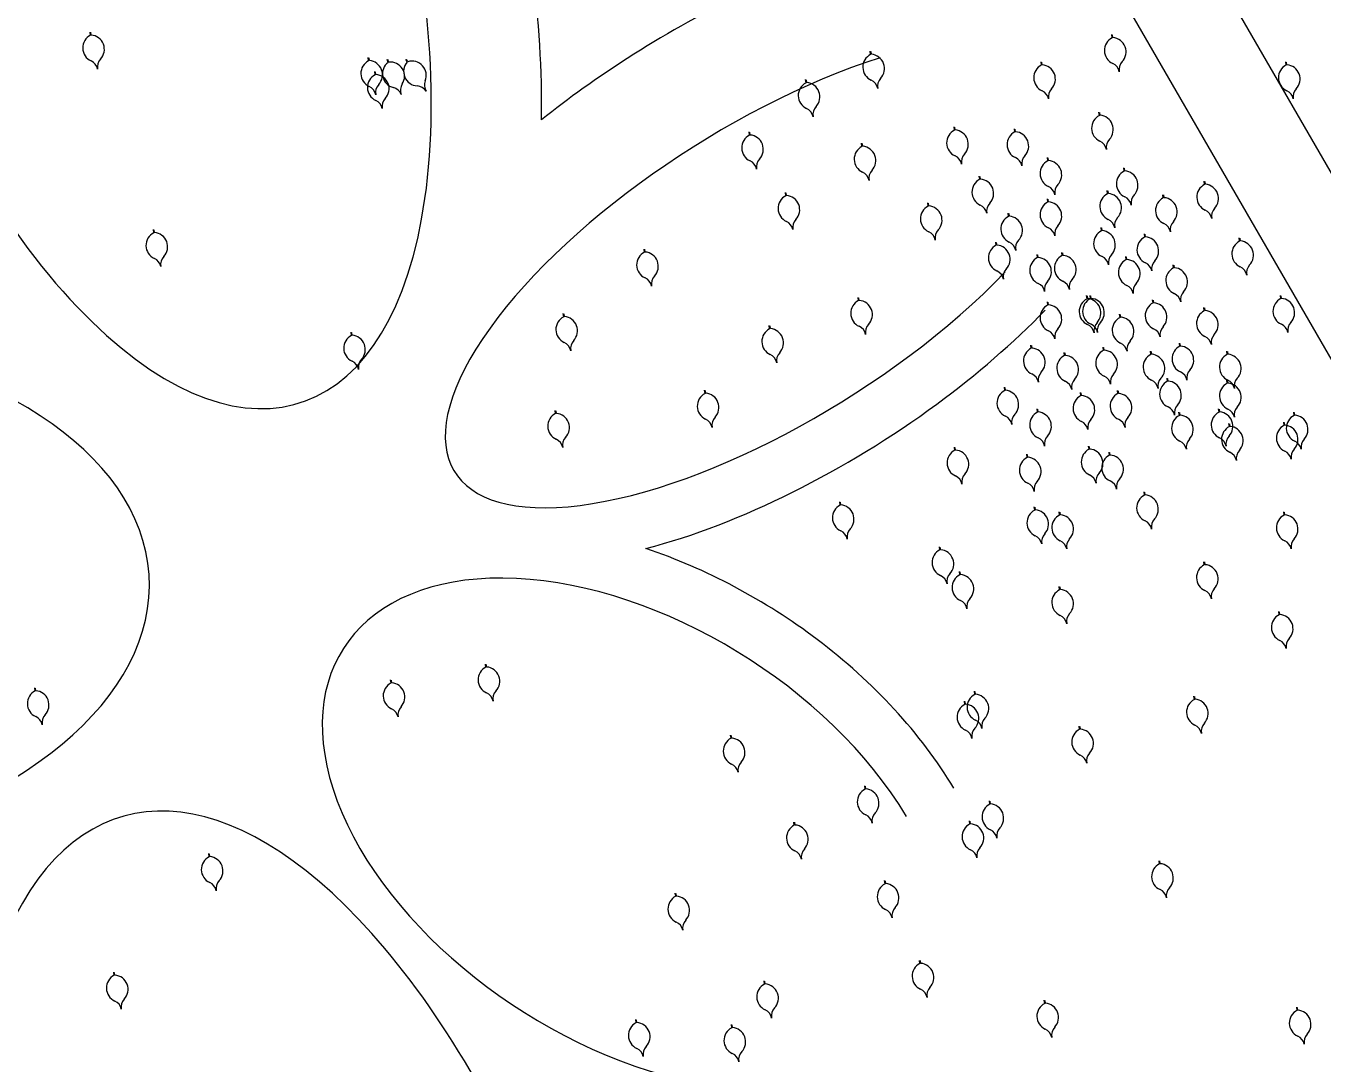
# Model space of a CAD drawing. Extents: x 3907.4 to 3911.57, y -3054.42 to -3053.7.
# Drawn here: x 3907.636 to 3907.64998, y -3053.80023 to -3053.78904 of the extents above; entities that cross this region are included whole.
import ezdxf

# ---------------------------------------------------------------- set-up
doc = ezdxf.new("R2010")
doc.units = 0
doc.header["$LTSCALE"] = 2
doc.header["$MEASUREMENT"] = 0
doc.layers.add('ARAZİ', color=7, linetype='CONTINUOUS')
doc.layers.add('AĞAÇ', color=9, linetype='CONTINUOUS')

msp = doc.modelspace()

# ---------------------------------------------------------------- linework, layer by layer
at = {"layer": 'ARAZİ', "color": 7}
msp.add_line((3907.636572074852, -3053.767261076288), (3907.654234502852, -3053.797852681288), dxfattribs=at)
at = {"layer": 'ARAZİ'}
msp.add_line((3907.653514297642, -3053.798605244172), (3907.63617845828, -3053.768579295865), dxfattribs=at)
at = {"layer": 'AĞAÇ'}
for p, q in [((3907.636696159237, -3053.789139770317), (3907.636691838843, -3053.78910572847)), ((3907.636704422158, -3053.789138138523), (3907.636700711907, -3053.7891089042)), ((3907.647704658476, -3053.789167802072), (3907.647700338081, -3053.789133760225)), ((3907.647712921397, -3053.789166170277), (3907.647709211146, -3053.789136935955)), ((3907.639693441144, -3053.789415079399), (3907.63968912075, -3053.789381037552)), ((3907.639701704065, -3053.789413447605), (3907.639697993814, -3053.789384213282)), ((3907.639902017635, -3053.789432749119), (3907.639891443786, -3053.789400103952)), ((3907.639909833135, -3053.789429609599), (3907.639900752567, -3053.789401574712)), ((3907.640108670907, -3053.789430505708), (3907.640092212283, -3053.789400395463)), ((3907.640115766483, -3053.789425967928), (3907.64010163221, -3053.789400109972)), ((3907.645102077229, -3053.789347564392), (3907.645097756835, -3053.789313522545)), ((3907.64511034015, -3053.789345932597), (3907.6451066299, -3053.789316698275)), ((3907.646942830395, -3053.789460599783), (3907.646938510002, -3053.789426557936)), ((3907.646951093317, -3053.789458967988), (3907.646947383066, -3053.789429733666)), ((3907.64957992796, -3053.789460599783), (3907.649575607566, -3053.789426557936)), ((3907.649588190881, -3053.789458967988), (3907.649584480631, -3053.789429733666)), ((3907.639763758879, -3053.789565515867), (3907.639759438485, -3053.789531474019)), ((3907.639772021801, -3053.789563884072), (3907.63976831155, -3053.789534649749)), ((3907.64440576743, -3053.789651978352), (3907.644401447037, -3053.789617936504)), ((3907.644414030352, -3053.789650346557), (3907.644410320101, -3053.789621112234)), ((3907.647566724968, -3053.7900045644), (3907.647562404574, -3053.789970522553)), ((3907.64757498789, -3053.790002932606), (3907.647571277639, -3053.789973698283)), ((3907.646005195495, -3053.790163314252), (3907.646000875101, -3053.790129272405)), ((3907.646013458416, -3053.790161682457), (3907.646009748166, -3053.790132448135)), ((3907.646655442985, -3053.790182246039), (3907.646651122591, -3053.790148204193)), ((3907.643796496199, -3053.790217318562), (3907.643792175805, -3053.790183276715)), ((3907.64380475912, -3053.790215686767), (3907.64380104887, -3053.790186452444)), ((3907.646663705907, -3053.790180614245), (3907.646659995656, -3053.790151379922)), ((3907.645008958532, -3053.790338992916), (3907.645004638138, -3053.790304951069)), ((3907.645017221453, -3053.790337361122), (3907.645013511203, -3053.790308126799)), ((3907.647011065176, -3053.790493189329), (3907.647006744782, -3053.790459147482)), ((3907.647019328097, -3053.790491557534), (3907.647015617847, -3053.790462323212)), ((3907.646277594289, -3053.790693081336), (3907.646273273895, -3053.790659039489)), ((3907.64628585721, -3053.790691449542), (3907.646282146959, -3053.790662215219)), ((3907.647833441769, -3053.790604240423), (3907.647829121376, -3053.790570198576)), ((3907.647841704691, -3053.790602608629), (3907.64783799444, -3053.790573374306)), ((3907.644188170697, -3053.790869634189), (3907.644183850303, -3053.790835592342)), ((3907.644196433619, -3053.790868002395), (3907.644192723368, -3053.790838768072)), ((3907.647655630674, -3053.790848552794), (3907.64765131028, -3053.790814510947)), ((3907.647663893595, -3053.790846921), (3907.647660183345, -3053.790817686677)), ((3907.648700895438, -3053.790748909674), (3907.648696575045, -3053.790714867827)), ((3907.64870915836, -3053.79074727788), (3907.648705448109, -3053.790718043557)), ((3907.645721934181, -3053.790981814258), (3907.645717613787, -3053.79094777241)), ((3907.645730197102, -3053.790980182463), (3907.645726486851, -3053.79095094814)), ((3907.647011065176, -3053.790937393707), (3907.647006744782, -3053.79090335186)), ((3907.647019328097, -3053.790935761913), (3907.647015617847, -3053.79090652759)), ((3907.648255743161, -3053.790892973344), (3907.648251422767, -3053.790858931497)), ((3907.648264006082, -3053.790891341549), (3907.648260295832, -3053.790862107227)), ((3907.646588763785, -3053.791092865352), (3907.646584443391, -3053.791058823504)), ((3907.646597026706, -3053.791091233557), (3907.646593316455, -3053.791061999234)), ((3907.637377847906, -3053.791268498065), (3907.637373527512, -3053.791234456218)), ((3907.637386110827, -3053.791266866271), (3907.637382400576, -3053.791237631948)), ((3907.647588951474, -3053.79124833681), (3907.64758463108, -3053.791214294963)), ((3907.647597214395, -3053.791246705015), (3907.647593504144, -3053.791217470693)), ((3907.646455405384, -3053.791403808455), (3907.646451084991, -3053.791369766607)), ((3907.646463668305, -3053.79140217666), (3907.646459958055, -3053.791372942337)), ((3907.64805570556, -3053.791314967541), (3907.648051385166, -3053.791280925694)), ((3907.648063968481, -3053.791313335747), (3907.648060258231, -3053.791284101424)), ((3907.649078119754, -3053.791359387904), (3907.64907379936, -3053.791325346057)), ((3907.649086382675, -3053.79135775611), (3907.649082672425, -3053.791328521787)), ((3907.642664992618, -3053.791478462108), (3907.642660672224, -3053.791444420261)), ((3907.64267325554, -3053.791476830314), (3907.642669545289, -3053.791447595991)), ((3907.646899933281, -3053.791537069731), (3907.646895612887, -3053.791503027883)), ((3907.646908196202, -3053.791535437936), (3907.646904485952, -3053.791506203613)), ((3907.647166649766, -3053.791514859549), (3907.647162329372, -3053.791480817702)), ((3907.647174912688, -3053.791513227754), (3907.647171202437, -3053.791483993431)), ((3907.647855667959, -3053.791559279912), (3907.647851347565, -3053.791525238065)), ((3907.64786393088, -3053.791557648118), (3907.64786022063, -3053.791528413795)), ((3907.648366875056, -3053.791648120825), (3907.648362554662, -3053.791614078978)), ((3907.648375137977, -3053.791646489031), (3907.648371427727, -3053.791617254708)), ((3907.644971519378, -3053.79200031461), (3907.644967198984, -3053.791966272763)), ((3907.647433366567, -3053.791981274296), (3907.647429046174, -3053.791947232449)), ((3907.647441629489, -3053.791979642501), (3907.647437919238, -3053.791950408179)), ((3907.647470249908, -3053.791978659949), (3907.647465929515, -3053.791944618102)), ((3907.64747851283, -3053.791977028155), (3907.647474802579, -3053.791947793832)), ((3907.649521325897, -3053.791978659949), (3907.649517005504, -3053.791944618102)), ((3907.649529588818, -3053.791977028155), (3907.649525878568, -3053.791947793832)), ((3907.6449797823, -3053.791998682815), (3907.644976072049, -3053.791969448493)), ((3907.647011065176, -3053.792047904841), (3907.647006744782, -3053.792013862993)), ((3907.647019328097, -3053.792046273046), (3907.647015617847, -3053.792017038723)), ((3907.648144611266, -3053.792025694659), (3907.648140290872, -3053.791991652812)), ((3907.648152874187, -3053.792024062865), (3907.648149163937, -3053.791994828542)), ((3907.648697356121, -3053.792109303329), (3907.648693035728, -3053.792075261482)), ((3907.648705619043, -3053.792107671535), (3907.648701908792, -3053.792078437212)), ((3907.64179460537, -3053.792174265444), (3907.641790284977, -3053.792140223597)), ((3907.641802868292, -3053.792172633649), (3907.641799158041, -3053.792143399327)), ((3907.647788989074, -3053.792181166304), (3907.647784668681, -3053.792147124456)), ((3907.647797251996, -3053.792179534509), (3907.647793541745, -3053.792150300186)), ((3907.63950812547, -3053.792375436419), (3907.639503805076, -3053.792341394572)), ((3907.639516388392, -3053.792373804625), (3907.639512678141, -3053.792344570302)), ((3907.644014093248, -3053.792304728569), (3907.644009772854, -3053.792270686722)), ((3907.644022356169, -3053.792303096775), (3907.644018645919, -3053.792273862452)), ((3907.646833254081, -3053.792514319588), (3907.646828933687, -3053.792480277741)), ((3907.646841517002, -3053.792512687793), (3907.646837806752, -3053.79248345347)), ((3907.647611177663, -3053.792536529769), (3907.647606857269, -3053.792502487922)), ((3907.647619440585, -3053.792534897975), (3907.647615730334, -3053.792505663652)), ((3907.648433554256, -3053.792492109406), (3907.648429233862, -3053.792458067559)), ((3907.648441817178, -3053.792490477611), (3907.648438106927, -3053.792461243289)), ((3907.647192298043, -3053.792592720111), (3907.64718797765, -3053.792558678264)), ((3907.647200560964, -3053.792591088316), (3907.647196850714, -3053.792561853993)), ((3907.64812238476, -3053.792580950319), (3907.648118064366, -3053.792546908472)), ((3907.648130647682, -3053.792579318525), (3907.648126937431, -3053.792550084202)), ((3907.648944761354, -3053.792580950319), (3907.648940440959, -3053.792546908472)), ((3907.648953024275, -3053.792579318525), (3907.648949314024, -3053.792550084202)), ((3907.646547273107, -3053.792968710879), (3907.646542952713, -3053.792934669032)), ((3907.646555536029, -3053.792967079084), (3907.646551825778, -3053.792937844762)), ((3907.648300195855, -3053.79286968324), (3907.648295875462, -3053.792835641393)), ((3907.648308458777, -3053.792868051446), (3907.648304748526, -3053.792838817123)), ((3907.648944761354, -3053.792891893422), (3907.648940440959, -3053.792857851574)), ((3907.648953024275, -3053.792890261627), (3907.648949314024, -3053.792861027304)), ((3907.643317783133, -3053.793000531905), (3907.64331346274, -3053.792966490058)), ((3907.643326046055, -3053.79299890011), (3907.643322335804, -3053.792969665787)), ((3907.647366687367, -3053.793025154885), (3907.647362366974, -3053.792991113037)), ((3907.647374950288, -3053.79302352309), (3907.647371240038, -3053.792994288767)), ((3907.647766762569, -3053.793002944517), (3907.647762442175, -3053.792968902669)), ((3907.64777502549, -3053.793001312722), (3907.64777131524, -3053.792972078399)), ((3907.641707566488, -3053.793217970448), (3907.641703246094, -3053.7931839286)), ((3907.641715829409, -3053.793216338653), (3907.641712119158, -3053.79318710433)), ((3907.646899933281, -3053.793202836524), (3907.646895612887, -3053.793168794677)), ((3907.646908196202, -3053.793201204729), (3907.646904485952, -3053.793171970407)), ((3907.648428595863, -3053.793237275633), (3907.64842427547, -3053.793203233786)), ((3907.648436858785, -3053.793235643839), (3907.648433148534, -3053.793206409516)), ((3907.648855855964, -3053.793202836524), (3907.64885153557, -3053.793168794677)), ((3907.648864118885, -3053.793201204729), (3907.648860408634, -3053.793171970407)), ((3907.649664893684, -3053.793237275633), (3907.64966057329, -3053.793203233786)), ((3907.649673156605, -3053.793235643839), (3907.649669446354, -3053.793206409516)), ((3907.648966987859, -3053.793358308169), (3907.648962667465, -3053.793324266321)), ((3907.64897525078, -3053.793356676374), (3907.64897154053, -3053.793327442051)), ((3907.649557389264, -3053.793344701647), (3907.64955306887, -3053.7933106598)), ((3907.649565652186, -3053.793343069852), (3907.649561941935, -3053.793313835529)), ((3907.646009752591, -3053.793613266401), (3907.646005432197, -3053.793579224554)), ((3907.646018015512, -3053.793611634606), (3907.646014305261, -3053.793582400284)), ((3907.647455593073, -3053.793602620539), (3907.647451272679, -3053.793568578692)), ((3907.647463855994, -3053.793600988745), (3907.647460145743, -3053.793571754422)), ((3907.647676066824, -3053.793666979501), (3907.64767174643, -3053.793632937654)), ((3907.647684329746, -3053.793665347707), (3907.647680619495, -3053.793636113384)), ((3907.64678880107, -3053.793691461452), (3907.646784480676, -3053.793657419605)), ((3907.646797063991, -3053.793689829658), (3907.646793353741, -3053.793660595335)), ((3907.648052331186, -3053.794096683183), (3907.648048010792, -3053.794062641336)), ((3907.644773454771, -3053.794204109196), (3907.644769134376, -3053.794170067349)), ((3907.644781717692, -3053.794202477402), (3907.644778007441, -3053.794173243079)), ((3907.648060594107, -3053.794095051388), (3907.648056883856, -3053.794065817066)), ((3907.646869785733, -3053.79425782211), (3907.646865465339, -3053.794223780263)), ((3907.646878048655, -3053.794256190316), (3907.646874338404, -3053.794226955993)), ((3907.647138545991, -3053.794311535024), (3907.647134225598, -3053.794277493176)), ((3907.647146808913, -3053.794309903229), (3907.647143098662, -3053.794280668906)), ((3907.649557389264, -3053.794311535024), (3907.64955306887, -3053.794277493176)), ((3907.649565652186, -3053.794309903229), (3907.649561941935, -3053.794280668906)), ((3907.645848496436, -3053.794687525792), (3907.645844176042, -3053.794653483944)), ((3907.645856759357, -3053.794685893997), (3907.645853049106, -3053.794656659674)), ((3907.648697356121, -3053.794848664719), (3907.648693035728, -3053.794814622871)), ((3907.648705619043, -3053.794847032924), (3907.648701908792, -3053.794817798601)), ((3907.646063504642, -3053.794956090732), (3907.646059184248, -3053.794922048885)), ((3907.646071767564, -3053.794954458938), (3907.646068057313, -3053.794925224615)), ((3907.647138545991, -3053.79511722966), (3907.647134225598, -3053.795083187812)), ((3907.647146808913, -3053.795115597865), (3907.647143098662, -3053.795086363542)), ((3907.649503637213, -3053.795385794414), (3907.649499316818, -3053.795351752567)), ((3907.649511900134, -3053.795384162619), (3907.649508189883, -3053.795354928297)), ((3907.64095671405, -3053.795951699111), (3907.640952393656, -3053.795917657264)), ((3907.640964976972, -3053.795950067316), (3907.640961266721, -3053.795920832993)), ((3907.639934181047, -3053.796121997219), (3907.639929860653, -3053.796087955372)), ((3907.639942443968, -3053.796120365424), (3907.639938733717, -3053.796091131102)), ((3907.636099681493, -3053.796207146366), (3907.636095361099, -3053.796173104519)), ((3907.636107944415, -3053.796205514571), (3907.636104234164, -3053.796176280249)), ((3907.646224760797, -3053.796245201964), (3907.646220440403, -3053.796211160116)), ((3907.646233023719, -3053.796243570169), (3907.646229313468, -3053.796214335846)), ((3907.648589852018, -3053.796298914877), (3907.648585531625, -3053.79626487303)), ((3907.64859811494, -3053.796297283082), (3907.648594404689, -3053.79626804876)), ((3907.646117256694, -3053.796352627977), (3907.6461129363, -3053.79631858613)), ((3907.646125519615, -3053.796350996183), (3907.646121809365, -3053.79632176186)), ((3907.643598258117, -3053.796718041063), (3907.643593937723, -3053.796683999216)), ((3907.643606521038, -3053.796716409268), (3907.643602810787, -3053.796687174945)), ((3907.647353554198, -3053.796621192731), (3907.647349233804, -3053.796587150884)), ((3907.647361817119, -3053.796619560937), (3907.647358106869, -3053.796590326614)), ((3907.645042215029, -3053.797265748441), (3907.645037894635, -3053.797231706593)), ((3907.64505047795, -3053.797264116646), (3907.6450467677, -3053.797234882323)), ((3907.646386016952, -3053.797426887368), (3907.646381696558, -3053.79739284552)), ((3907.646394279874, -3053.797425255573), (3907.646390569623, -3053.79739602125)), ((3907.644279947101, -3053.797654681123), (3907.644275626708, -3053.797620639275)), ((3907.644288210023, -3053.797653049328), (3907.644284499772, -3053.797623815005)), ((3907.646171008746, -3053.797641739208), (3907.646166688352, -3053.797607697361)), ((3907.646179271667, -3053.797640107414), (3907.646175561416, -3053.797610873091)), ((3907.637974325649, -3053.797995277712), (3907.637970005255, -3053.797961235864)), ((3907.637982588571, -3053.797993645917), (3907.63797887832, -3053.797964411594)), ((3907.648213587657, -3053.79807144289), (3907.648209267263, -3053.798037401043)), ((3907.648221850578, -3053.798069811096), (3907.648218140328, -3053.798040576773)), ((3907.645257223551, -3053.798286294917), (3907.645252903158, -3053.79825225307)), ((3907.645265486473, -3053.798284663123), (3907.645261776222, -3053.7982554288)), ((3907.643001780689, -3053.798421023262), (3907.642997460295, -3053.798386981414)), ((3907.643010043611, -3053.798419391467), (3907.64300633336, -3053.798390157144)), ((3907.645633487913, -3053.79914570228), (3907.645629167519, -3053.799111660433)), ((3907.645641750834, -3053.799144070486), (3907.645638040584, -3053.799114836163)), ((3907.636951792646, -3053.799272514174), (3907.636947472252, -3053.799238472327)), ((3907.636960055567, -3053.799270882379), (3907.636956345316, -3053.799241648057)), ((3907.643958679445, -3053.799367664375), (3907.643954359052, -3053.799333622528)), ((3907.643966942367, -3053.799366032581), (3907.643963232116, -3053.799336798258)), ((3907.646977289836, -3053.799575406149), (3907.646972969443, -3053.799541364301)), ((3907.646985552758, -3053.799573774354), (3907.646981842507, -3053.799544540031)), ((3907.649697132401, -3053.799649959682), (3907.649692812008, -3053.799615917834)), ((3907.649705395323, -3053.799648327887), (3907.649701685072, -3053.799619093564)), ((3907.642575725113, -3053.799783408871), (3907.642571404719, -3053.799749367024)), ((3907.642583988034, -3053.799781777076), (3907.642580277784, -3053.799752542754)), ((3907.643605538979, -3053.799838175481), (3907.643601218585, -3053.799804133633)), ((3907.6436138019, -3053.799836543686), (3907.643610091649, -3053.799807309363))]:
    msp.add_line(p, q, dxfattribs=at)
for centre, radius, start, end in [((3907.636766251821, -3053.789276942809), 0.000154043055683673, 117.0661848723325, 245.5617558112027), ((3907.636691736652, -3053.789291658361), 0.000154043055683673, 316.7807498823022, 85.276320846058), ((3907.64777475106, -3053.789304974564), 0.000154043055683673, 117.0661848723325, 245.5617558112027), ((3907.647700235891, -3053.789319690116), 0.000154043055683673, 316.7807498823022, 85.276320846058), ((3907.636651305637, -3053.789529891335), 0.0001237978734287271, 11.1712527772592, 65.56175581120272), ((3907.63689421006, -3053.789481921603), 0.0001237978734287271, 136.7807498823022, 191.1712527772592), ((3907.639763533728, -3053.789552251891), 0.000154043055683673, 117.0661848723325, 245.5617558112027), ((3907.639689018559, -3053.789566967444), 0.000154043055683673, 316.7807498823022, 85.276320846058), ((3907.639996390217, -3053.789554499186), 0.000154043055683673, 127.7804705092766, 256.2760415112672), ((3907.639925909902, -3053.789582811429), 0.000154043055683673, 327.4950355716566, 95.9906065274517), ((3907.640224032993, -3053.789532588283), 0.000154043055683673, 138.494756293559, 266.9903272891737), ((3907.640160044974, -3053.789573510052), 0.000154043055683673, 338.2093212109008, 106.7048922731552), ((3907.645172169813, -3053.789484736884), 0.000154043055683673, 117.0661848723325, 245.5617558112027), ((3907.645097654644, -3053.789499452436), 0.000154043055683673, 316.7807498823022, 85.276320846058), ((3907.647659804876, -3053.789557923089), 0.0001237978734287271, 11.1712527772592, 65.56175581120272), ((3907.647902709299, -3053.789509953358), 0.0001237978734287271, 136.7807498823022, 191.1712527772592), ((3907.639833851464, -3053.789702688359), 0.000154043055683673, 117.0661848723325, 245.5617558112027), ((3907.639759336295, -3053.789717403911), 0.000154043055683673, 316.7807498823022, 85.276320846058), ((3907.64701292298, -3053.789597772275), 0.000154043055683673, 117.0661848723325, 245.5617558112027), ((3907.646938407811, -3053.789612487827), 0.000154043055683673, 316.7807498823022, 85.276320846058), ((3907.649650020544, -3053.789597772275), 0.000154043055683673, 117.0661848723325, 245.5617558112027), ((3907.649575505376, -3053.789612487827), 0.000154043055683673, 316.7807498823022, 85.276320846058), ((3907.639648587544, -3053.789805200417), 0.0001237978734287271, 11.1712527772592, 65.56175581120272), ((3907.639891491967, -3053.789757230685), 0.0001237978734287271, 136.7807498823022, 191.1712527772592), ((3907.639930474017, -3053.789824407756), 0.0001237978734287271, 21.885538509635, 76.27604151126724), ((3907.640160225629, -3053.789732115554), 0.0001237978734287271, 147.4950355716566, 201.885538509635), ((3907.640209445081, -3053.789810045982), 0.0001237978734287271, 32.59982431981383, 86.99032728917375), ((3907.640418033121, -3053.789676649267), 0.0001237978734287271, 158.2093212109009, 212.5998243198138), ((3907.644475860015, -3053.789789150844), 0.000154043055683673, 117.0661848723325, 245.5617558112027), ((3907.644401344846, -3053.789803866396), 0.000154043055683673, 316.7807498823022, 85.276320846058), ((3907.645057223629, -3053.78973768541), 0.0001237978734287271, 11.1712527772592, 65.56175581120272), ((3907.645300128052, -3053.789689715678), 0.0001237978734287271, 136.7807498823022, 191.1712527772592), ((3907.647140881219, -3053.789802751069), 0.0001237978734287271, 136.7807498823022, 191.1712527772592), ((3907.649777978783, -3053.789802751069), 0.0001237978734287271, 136.7807498823022, 191.1712527772592), ((3907.63971890528, -3053.789955636884), 0.0001237978734287271, 11.1712527772592, 65.56175581120272), ((3907.639961809703, -3053.789907667152), 0.0001237978734287271, 136.7807498823022, 191.1712527772592), ((3907.646897976796, -3053.789850720801), 0.0001237978734287271, 11.1712527772592, 65.56175581120272), ((3907.64953507436, -3053.789850720801), 0.0001237978734287271, 11.1712527772592, 65.56175581120272), ((3907.64436091383, -3053.79004209937), 0.0001237978734287271, 11.1712527772592, 65.56175581120272), ((3907.644603818253, -3053.789994129637), 0.0001237978734287271, 136.7807498823022, 191.1712527772592), ((3907.647636817553, -3053.790141736893), 0.000154043055683673, 117.0661848723325, 245.5617558112027), ((3907.647562302383, -3053.790156452445), 0.000154043055683673, 316.7807498823022, 85.276320846058), ((3907.643866588783, -3053.790354491054), 0.000154043055683673, 117.0661848723325, 245.5617558112027), ((3907.643792073614, -3053.790369206606), 0.000154043055683673, 316.7807498823022, 85.276320846058), ((3907.646075288079, -3053.790300486744), 0.000154043055683673, 117.0661848723325, 245.5617558112027), ((3907.646000772911, -3053.790315202296), 0.000154043055683673, 316.7807498823022, 85.276320846058), ((3907.64672553557, -3053.790319418532), 0.000154043055683673, 117.0661848723325, 245.5617558112027), ((3907.6466510204, -3053.790334134084), 0.000154043055683673, 316.7807498823022, 85.276320846058), ((3907.647521871369, -3053.790394685418), 0.0001237978734287271, 11.1712527772592, 65.56175581120272), ((3907.647764775792, -3053.790346715686), 0.0001237978734287271, 136.7807498823022, 191.1712527772592), ((3907.645079051116, -3053.790476165409), 0.000154043055683673, 117.0661848723325, 245.5617558112027), ((3907.645004535947, -3053.790490880961), 0.000154043055683673, 316.7807498823022, 85.276320846058), ((3907.646203246318, -3053.790505465538), 0.0001237978734287271, 136.7807498823022, 191.1712527772592), ((3907.643751642599, -3053.79060743958), 0.0001237978734287271, 11.1712527772592, 65.56175581120272), ((3907.643994547022, -3053.790559469848), 0.0001237978734287271, 136.7807498823022, 191.1712527772592), ((3907.645960341895, -3053.79055343527), 0.0001237978734287271, 11.1712527772592, 65.56175581120272), ((3907.646610589386, -3053.790572367057), 0.0001237978734287271, 11.1712527772592, 65.56175581120272), ((3907.646853493809, -3053.790524397325), 0.0001237978734287271, 136.7807498823022, 191.1712527772592), ((3907.647081157761, -3053.790630361821), 0.000154043055683673, 117.0661848723325, 245.5617558112027), ((3907.647006642592, -3053.790645077373), 0.000154043055683673, 316.7807498823022, 85.276320846058), ((3907.644964104932, -3053.790729113934), 0.0001237978734287271, 11.1712527772592, 65.56175581120272), ((3907.645207009355, -3053.790681144202), 0.0001237978734287271, 136.7807498823022, 191.1712527772592), ((3907.646347686873, -3053.790830253829), 0.000154043055683673, 117.0661848723325, 245.5617558112027), ((3907.646273171704, -3053.790844969381), 0.000154043055683673, 316.7807498823022, 85.276320846058), ((3907.647903534354, -3053.790741412916), 0.000154043055683673, 117.0661848723325, 245.5617558112027), ((3907.647829019185, -3053.790756128468), 0.000154043055683673, 316.7807498823022, 85.276320846058), ((3907.646966211576, -3053.790883310347), 0.0001237978734287271, 11.1712527772592, 65.56175581120272), ((3907.647209115999, -3053.790835340615), 0.0001237978734287271, 136.7807498823022, 191.1712527772592), ((3907.647651208089, -3053.791000440839), 0.000154043055683673, 316.7807498823022, 85.276320846058), ((3907.648770988023, -3053.790886082167), 0.000154043055683673, 117.0661848723325, 245.5617558112027), ((3907.648696472854, -3053.790900797719), 0.000154043055683673, 316.7807498823022, 85.276320846058), ((3907.644258263282, -3053.791006806681), 0.000154043055683673, 117.0661848723325, 245.5617558112027), ((3907.644183748113, -3053.791021522234), 0.000154043055683673, 316.7807498823022, 85.276320846058), ((3907.645792026765, -3053.79111898675), 0.000154043055683673, 117.0661848723325, 245.5617558112027), ((3907.645717511596, -3053.791133702302), 0.000154043055683673, 316.7807498823022, 85.276320846058), ((3907.646232740689, -3053.791083202354), 0.0001237978734287271, 11.1712527772592, 65.56175581120272), ((3907.646475645112, -3053.791035232622), 0.0001237978734287271, 136.7807498823022, 191.1712527772592), ((3907.647081157761, -3053.7910745662), 0.000154043055683673, 117.0661848723325, 245.5617558112027), ((3907.647006642592, -3053.791089281752), 0.000154043055683673, 316.7807498823022, 85.276320846058), ((3907.647725723258, -3053.790985725287), 0.000154043055683673, 117.0661848723325, 245.5617558112027), ((3907.64778858817, -3053.790994361441), 0.0001237978734287271, 11.1712527772592, 65.56175581120272), ((3907.648031492593, -3053.790946391709), 0.0001237978734287271, 136.7807498823022, 191.1712527772592), ((3907.648325835745, -3053.791030145836), 0.000154043055683673, 117.0661848723325, 245.5617558112027), ((3907.648251320576, -3053.791044861388), 0.000154043055683673, 316.7807498823022, 85.276320846058), ((3907.644386221521, -3053.791211785475), 0.0001237978734287271, 136.7807498823022, 191.1712527772592), ((3907.646658856369, -3053.791230037844), 0.000154043055683673, 117.0661848723325, 245.5617558112027), ((3907.6465843412, -3053.791244753396), 0.000154043055683673, 316.7807498823022, 85.276320846058), ((3907.647610777074, -3053.791238673812), 0.0001237978734287271, 11.1712527772592, 65.56175581120272), ((3907.647853681497, -3053.79119070408), 0.0001237978734287271, 136.7807498823022, 191.1712527772592), ((3907.648656041839, -3053.791139030692), 0.0001237978734287271, 11.1712527772592, 65.56175581120272), ((3907.648898946262, -3053.79109106096), 0.0001237978734287271, 136.7807498823022, 191.1712527772592), ((3907.637373425321, -3053.79142038611), 0.000154043055683673, 316.7807498823022, 85.276320846058), ((3907.644143317098, -3053.791259755207), 0.0001237978734287271, 11.1712527772592, 65.56175581120272), ((3907.645677080581, -3053.791371935275), 0.0001237978734287271, 11.1712527772592, 65.56175581120272), ((3907.645919985004, -3053.791323965543), 0.0001237978734287271, 136.7807498823022, 191.1712527772592), ((3907.646966211576, -3053.791327514725), 0.0001237978734287271, 11.1712527772592, 65.56175581120272), ((3907.647209115999, -3053.791279544993), 0.0001237978734287271, 136.7807498823022, 191.1712527772592), ((3907.647659044058, -3053.791385509302), 0.000154043055683673, 117.0661848723325, 245.5617558112027), ((3907.647584528889, -3053.791400224854), 0.000154043055683673, 316.7807498823022, 85.276320846058), ((3907.648210889561, -3053.791283094362), 0.0001237978734287271, 11.1712527772592, 65.56175581120272), ((3907.648453793984, -3053.79123512463), 0.0001237978734287271, 136.7807498823022, 191.1712527772592), ((3907.63744794049, -3053.791405670557), 0.000154043055683673, 117.0661848723325, 245.5617558112027), ((3907.646525497968, -3053.791540980947), 0.000154043055683673, 117.0661848723325, 245.5617558112027), ((3907.6464509828, -3053.791555696499), 0.000154043055683673, 316.7807498823022, 85.276320846058), ((3907.646543910185, -3053.79148298637), 0.0001237978734287271, 11.1712527772592, 65.56175581120272), ((3907.646786814608, -3053.791435016638), 0.0001237978734287271, 136.7807498823022, 191.1712527772592), ((3907.648125798144, -3053.791452140033), 0.000154043055683673, 117.0661848723325, 245.5617558112027), ((3907.648051282975, -3053.791466855585), 0.000154043055683673, 316.7807498823022, 85.276320846058), ((3907.649148212338, -3053.791496560397), 0.000154043055683673, 117.0661848723325, 245.5617558112027), ((3907.64907369717, -3053.791511275949), 0.000154043055683673, 316.7807498823022, 85.276320846058), ((3907.637332994306, -3053.791658619083), 0.0001237978734287271, 11.1712527772592, 65.56175581120272), ((3907.637575898729, -3053.791610649351), 0.0001237978734287271, 136.7807498823022, 191.1712527772592), ((3907.642735085203, -3053.7916156346), 0.000154043055683673, 117.0661848723325, 245.5617558112027), ((3907.642660570034, -3053.791630350152), 0.000154043055683673, 316.7807498823022, 85.276320846058), ((3907.646970025865, -3053.791674242223), 0.000154043055683673, 117.0661848723325, 245.5617558112027), ((3907.646895510697, -3053.791688957775), 0.000154043055683673, 316.7807498823022, 85.276320846058), ((3907.647236742351, -3053.791652032041), 0.000154043055683673, 117.0661848723325, 245.5617558112027), ((3907.647162227182, -3053.791666747593), 0.000154043055683673, 316.7807498823022, 85.276320846058), ((3907.647544097874, -3053.791638457828), 0.0001237978734287271, 11.1712527772592, 65.56175581120272), ((3907.647787002297, -3053.791590488096), 0.0001237978734287271, 136.7807498823022, 191.1712527772592), ((3907.646410551784, -3053.791793929473), 0.0001237978734287271, 11.1712527772592, 65.56175581120272), ((3907.646653456207, -3053.79174595974), 0.0001237978734287271, 136.7807498823022, 191.1712527772592), ((3907.647925760543, -3053.791696452404), 0.000154043055683673, 117.0661848723325, 245.5617558112027), ((3907.647851245375, -3053.791711167957), 0.000154043055683673, 316.7807498823022, 85.276320846058), ((3907.64801085196, -3053.791705088559), 0.0001237978734287271, 11.1712527772592, 65.56175581120272), ((3907.648253756383, -3053.791657118827), 0.0001237978734287271, 136.7807498823022, 191.1712527772592), ((3907.64843696764, -3053.791785293317), 0.000154043055683673, 117.0661848723325, 245.5617558112027), ((3907.648362452472, -3053.79180000887), 0.000154043055683673, 316.7807498823022, 85.276320846058), ((3907.649033266154, -3053.791749508922), 0.0001237978734287271, 11.1712527772592, 65.56175581120272), ((3907.649276170577, -3053.79170153919), 0.0001237978734287271, 136.7807498823022, 191.1712527772592), ((3907.642620139019, -3053.791868583126), 0.0001237978734287271, 11.1712527772592, 65.56175581120272), ((3907.642863043442, -3053.791820613394), 0.0001237978734287271, 136.7807498823022, 191.1712527772592), ((3907.646855079681, -3053.791927190749), 0.0001237978734287271, 11.1712527772592, 65.56175581120272), ((3907.647097984104, -3053.791879221016), 0.0001237978734287271, 136.7807498823022, 191.1712527772592), ((3907.647121796167, -3053.791904980567), 0.0001237978734287271, 11.1712527772592, 65.56175581120272), ((3907.64736470059, -3053.791857010835), 0.0001237978734287271, 136.7807498823022, 191.1712527772592), ((3907.648053718782, -3053.791901431198), 0.0001237978734287271, 136.7807498823022, 191.1712527772592), ((3907.647810814359, -3053.79194940093), 0.0001237978734287271, 11.1712527772592, 65.56175581120272), ((3907.648322021456, -3053.792038241843), 0.0001237978734287271, 11.1712527772592, 65.56175581120272), ((3907.648564925879, -3053.791990272111), 0.0001237978734287271, 136.7807498823022, 191.1712527772592), ((3907.645041611963, -3053.792137487102), 0.000154043055683673, 117.0661848723325, 245.5617558112027), ((3907.644967096794, -3053.792152202654), 0.000154043055683673, 316.7807498823022, 85.276320846058), ((3907.647081157761, -3053.792185077333), 0.000154043055683673, 117.0661848723325, 245.5617558112027), ((3907.647006642592, -3053.792199792885), 0.000154043055683673, 316.7807498823022, 85.276320846058), ((3907.647503459152, -3053.792118446788), 0.000154043055683673, 117.0661848723325, 245.5617558112027), ((3907.647540342492, -3053.792115832441), 0.000154043055683673, 117.0661848723325, 245.5617558112027), ((3907.647428943983, -3053.79213316234), 0.000154043055683673, 316.7807498823022, 85.276320846058), ((3907.647465827324, -3053.792130547994), 0.000154043055683673, 316.7807498823022, 85.276320846058), ((3907.64821470385, -3053.792162867152), 0.000154043055683673, 117.0661848723325, 245.5617558112027), ((3907.648140188681, -3053.792177582704), 0.000154043055683673, 316.7807498823022, 85.276320846058), ((3907.649591418482, -3053.792115832441), 0.000154043055683673, 117.0661848723325, 245.5617558112027), ((3907.649516903313, -3053.792130547994), 0.000154043055683673, 316.7807498823022, 85.276320846058), ((3907.641864697955, -3053.792311437936), 0.000154043055683673, 117.0661848723325, 245.5617558112027), ((3907.641790182786, -3053.792326153488), 0.000154043055683673, 316.7807498823022, 85.276320846058), ((3907.647631417391, -3053.792323425582), 0.0001237978734287271, 136.7807498823022, 191.1712527772592), ((3907.647668300732, -3053.792320811235), 0.0001237978734287271, 136.7807498823022, 191.1712527772592), ((3907.647859081659, -3053.792318338796), 0.000154043055683673, 117.0661848723325, 245.5617558112027), ((3907.64778456649, -3053.792333054348), 0.000154043055683673, 316.7807498823022, 85.276320846058), ((3907.648767448706, -3053.792246475821), 0.000154043055683673, 117.0661848723325, 245.5617558112027), ((3907.648692933537, -3053.792261191374), 0.000154043055683673, 316.7807498823022, 85.276320846058), ((3907.64971937672, -3053.792320811235), 0.0001237978734287271, 136.7807498823022, 191.1712527772592), ((3907.639578218055, -3053.792512608912), 0.000154043055683673, 117.0661848723325, 245.5617558112027), ((3907.639503702886, -3053.792527324464), 0.000154043055683673, 316.7807498823022, 85.276320846058), ((3907.644084185832, -3053.792441901061), 0.000154043055683673, 117.0661848723325, 245.5617558112027), ((3907.644009670663, -3053.792456616613), 0.000154043055683673, 316.7807498823022, 85.276320846058), ((3907.644926665779, -3053.792390435628), 0.0001237978734287271, 11.1712527772592, 65.56175581120272), ((3907.645169570202, -3053.792342465896), 0.0001237978734287271, 136.7807498823022, 191.1712527772592), ((3907.646966211576, -3053.792438025859), 0.0001237978734287271, 11.1712527772592, 65.56175581120272), ((3907.647209115999, -3053.792390056126), 0.0001237978734287271, 136.7807498823022, 191.1712527772592), ((3907.647388512968, -3053.792371395314), 0.0001237978734287271, 11.1712527772592, 65.56175581120272), ((3907.647425396309, -3053.792368780967), 0.0001237978734287271, 11.1712527772592, 65.56175581120272), ((3907.648099757666, -3053.792415815677), 0.0001237978734287271, 11.1712527772592, 65.56175581120272), ((3907.648342662089, -3053.792367845945), 0.0001237978734287271, 136.7807498823022, 191.1712527772592), ((3907.648895406945, -3053.792451454615), 0.0001237978734287271, 136.7807498823022, 191.1712527772592), ((3907.649476472297, -3053.792368780967), 0.0001237978734287271, 11.1712527772592, 65.56175581120272), ((3907.641749751771, -3053.792564386462), 0.0001237978734287271, 11.1712527772592, 65.56175581120272), ((3907.641992656193, -3053.79251641673), 0.0001237978734287271, 136.7807498823022, 191.1712527772592), ((3907.646903346665, -3053.79265149208), 0.000154043055683673, 117.0661848723325, 245.5617558112027), ((3907.646828831496, -3053.792666207632), 0.000154043055683673, 316.7807498823022, 85.276320846058), ((3907.647744135475, -3053.792571287322), 0.0001237978734287271, 11.1712527772592, 65.56175581120272), ((3907.647987039898, -3053.79252331759), 0.0001237978734287271, 136.7807498823022, 191.1712527772592), ((3907.648503646841, -3053.792629281898), 0.000154043055683673, 117.0661848723325, 245.5617558112027), ((3907.648429131672, -3053.79264399745), 0.000154043055683673, 316.7807498823022, 85.276320846058), ((3907.648652502522, -3053.792499424347), 0.0001237978734287271, 11.1712527772592, 65.56175581120272), ((3907.639463271871, -3053.792765557437), 0.0001237978734287271, 11.1712527772592, 65.56175581120272), ((3907.639706176294, -3053.792717587705), 0.0001237978734287271, 136.7807498823022, 191.1712527772592), ((3907.643969239648, -3053.792694849587), 0.0001237978734287271, 11.1712527772592, 65.56175581120272), ((3907.644212144071, -3053.792646879855), 0.0001237978734287271, 136.7807498823022, 191.1712527772592), ((3907.647262390627, -3053.792729892603), 0.000154043055683673, 117.0661848723325, 245.5617558112027), ((3907.647187875459, -3053.792744608155), 0.000154043055683673, 316.7807498823022, 85.276320846058), ((3907.647681270248, -3053.792673702262), 0.000154043055683673, 117.0661848723325, 245.5617558112027), ((3907.647606755078, -3053.792688417814), 0.000154043055683673, 316.7807498823022, 85.276320846058), ((3907.648192477344, -3053.792718122811), 0.000154043055683673, 117.0661848723325, 245.5617558112027), ((3907.648117962176, -3053.792732838363), 0.000154043055683673, 316.7807498823022, 85.276320846058), ((3907.649014853938, -3053.792718122811), 0.000154043055683673, 117.0661848723325, 245.5617558112027), ((3907.648940338769, -3053.792732838363), 0.000154043055683673, 316.7807498823022, 85.276320846058), ((3907.646788400481, -3053.792904440606), 0.0001237978734287271, 11.1712527772592, 65.56175581120272), ((3907.647031304904, -3053.792856470874), 0.0001237978734287271, 136.7807498823022, 191.1712527772592), ((3907.647809228486, -3053.792878681055), 0.0001237978734287271, 136.7807498823022, 191.1712527772592), ((3907.648388700657, -3053.792882230424), 0.0001237978734287271, 11.1712527772592, 65.56175581120272), ((3907.64863160508, -3053.792834260692), 0.0001237978734287271, 136.7807498823022, 191.1712527772592), ((3907.647147444443, -3053.792982841129), 0.0001237978734287271, 11.1712527772592, 65.56175581120272), ((3907.647390348866, -3053.792934871396), 0.0001237978734287271, 136.7807498823022, 191.1712527772592), ((3907.647566324064, -3053.792926650787), 0.0001237978734287271, 11.1712527772592, 65.56175581120272), ((3907.648077531161, -3053.792971071337), 0.0001237978734287271, 11.1712527772592, 65.56175581120272), ((3907.648320435584, -3053.792923101605), 0.0001237978734287271, 136.7807498823022, 191.1712527772592), ((3907.64837028844, -3053.793006855732), 0.000154043055683673, 117.0661848723325, 245.5617558112027), ((3907.648295773271, -3053.793021571284), 0.000154043055683673, 316.7807498823022, 85.276320846058), ((3907.649014853938, -3053.793029065914), 0.000154043055683673, 117.0661848723325, 245.5617558112027), ((3907.648899907754, -3053.792971071337), 0.0001237978734287271, 11.1712527772592, 65.56175581120272), ((3907.648940338769, -3053.793043781466), 0.000154043055683673, 316.7807498823022, 85.276320846058), ((3907.649142812177, -3053.792923101605), 0.0001237978734287271, 136.7807498823022, 191.1712527772592), ((3907.643387875718, -3053.793137704397), 0.000154043055683673, 117.0661848723325, 245.5617558112027), ((3907.643313360549, -3053.793152419949), 0.000154043055683673, 316.7807498823022, 85.276320846058), ((3907.646617365692, -3053.793105883371), 0.000154043055683673, 117.0661848723325, 245.5617558112027), ((3907.646542850523, -3053.793120598923), 0.000154043055683673, 316.7807498823022, 85.276320846058), ((3907.647436779951, -3053.793162327377), 0.000154043055683673, 117.0661848723325, 245.5617558112027), ((3907.647362264783, -3053.793177042929), 0.000154043055683673, 316.7807498823022, 85.276320846058), ((3907.647836855153, -3053.793140117009), 0.000154043055683673, 117.0661848723325, 245.5617558112027), ((3907.647762339985, -3053.793154832561), 0.000154043055683673, 316.7807498823022, 85.276320846058), ((3907.641777659072, -3053.79335514294), 0.000154043055683673, 117.0661848723325, 245.5617558112027), ((3907.641703143903, -3053.793369858492), 0.000154043055683673, 316.7807498823022, 85.276320846058), ((3907.646970025865, -3053.793340009016), 0.000154043055683673, 117.0661848723325, 245.5617558112027), ((3907.646895510697, -3053.793354724568), 0.000154043055683673, 316.7807498823022, 85.276320846058), ((3907.648255342256, -3053.793259804258), 0.0001237978734287271, 11.1712527772592, 65.56175581120272), ((3907.648498246679, -3053.793211834526), 0.0001237978734287271, 136.7807498823022, 191.1712527772592), ((3907.648925948548, -3053.793340009016), 0.000154043055683673, 117.0661848723325, 245.5617558112027), ((3907.648851433379, -3053.793354724568), 0.000154043055683673, 316.7807498823022, 85.276320846058), ((3907.648899907754, -3053.79328201444), 0.0001237978734287271, 11.1712527772592, 65.56175581120272), ((3907.649142812177, -3053.793234044707), 0.0001237978734287271, 136.7807498823022, 191.1712527772592), ((3907.643272929534, -3053.793390652923), 0.0001237978734287271, 11.1712527772592, 65.56175581120272), ((3907.643515833956, -3053.793342683191), 0.0001237978734287271, 136.7807498823022, 191.1712527772592), ((3907.646502419508, -3053.793358831897), 0.0001237978734287271, 11.1712527772592, 65.56175581120272), ((3907.646745323931, -3053.793310862165), 0.0001237978734287271, 136.7807498823022, 191.1712527772592), ((3907.647321833767, -3053.793415275903), 0.0001237978734287271, 11.1712527772592, 65.56175581120272), ((3907.64756473819, -3053.79336730617), 0.0001237978734287271, 136.7807498823022, 191.1712527772592), ((3907.647721908969, -3053.793393065534), 0.0001237978734287271, 11.1712527772592, 65.56175581120272), ((3907.647964813392, -3053.793345095802), 0.0001237978734287271, 136.7807498823022, 191.1712527772592), ((3907.648498688447, -3053.793374448125), 0.000154043055683673, 117.0661848723325, 245.5617558112027), ((3907.648424173279, -3053.793389163678), 0.000154043055683673, 316.7807498823022, 85.276320846058), ((3907.649037080443, -3053.793495480661), 0.000154043055683673, 117.0661848723325, 245.5617558112027), ((3907.648962565274, -3053.793510196213), 0.000154043055683673, 316.7807498823022, 85.276320846058), ((3907.649627481849, -3053.793481874139), 0.000154043055683673, 117.0661848723325, 245.5617558112027), ((3907.649552966679, -3053.793496589691), 0.000154043055683673, 316.7807498823022, 85.276320846058), ((3907.649734986268, -3053.793374448125), 0.000154043055683673, 117.0661848723325, 245.5617558112027), ((3907.649660471099, -3053.793389163678), 0.000154043055683673, 316.7807498823022, 85.276320846058), ((3907.641662712888, -3053.793608091466), 0.0001237978734287271, 11.1712527772592, 65.56175581120272), ((3907.641905617311, -3053.793560121733), 0.0001237978734287271, 136.7807498823022, 191.1712527772592), ((3907.646855079681, -3053.793592957542), 0.0001237978734287271, 11.1712527772592, 65.56175581120272), ((3907.647097984104, -3053.79354498781), 0.0001237978734287271, 136.7807498823022, 191.1712527772592), ((3907.648626646686, -3053.793579426919), 0.0001237978734287271, 136.7807498823022, 191.1712527772592), ((3907.648811002364, -3053.793592957542), 0.0001237978734287271, 11.1712527772592, 65.56175581120272), ((3907.649053906787, -3053.79354498781), 0.0001237978734287271, 136.7807498823022, 191.1712527772592), ((3907.649862944507, -3053.793579426919), 0.0001237978734287271, 136.7807498823022, 191.1712527772592), ((3907.646079845175, -3053.793750438893), 0.000154043055683673, 117.0661848723325, 245.5617558112027), ((3907.646005330006, -3053.793765154445), 0.000154043055683673, 316.7807498823022, 85.276320846058), ((3907.647525685657, -3053.793739793032), 0.000154043055683673, 117.0661848723325, 245.5617558112027), ((3907.647451170488, -3053.793754508584), 0.000154043055683673, 316.7807498823022, 85.276320846058), ((3907.648383742264, -3053.793627396651), 0.0001237978734287271, 11.1712527772592, 65.56175581120272), ((3907.648922134259, -3053.793748429187), 0.0001237978734287271, 11.1712527772592, 65.56175581120272), ((3907.649165038682, -3053.793700459454), 0.0001237978734287271, 136.7807498823022, 191.1712527772592), ((3907.649512535665, -3053.793734822665), 0.0001237978734287271, 11.1712527772592, 65.56175581120272), ((3907.649755440088, -3053.793686852933), 0.0001237978734287271, 136.7807498823022, 191.1712527772592), ((3907.649620040084, -3053.793627396651), 0.0001237978734287271, 11.1712527772592, 65.56175581120272), ((3907.646858893654, -3053.793828633945), 0.000154043055683673, 117.0661848723325, 245.5617558112027), ((3907.646784378485, -3053.793843349497), 0.000154043055683673, 316.7807498823022, 85.276320846058), ((3907.647746159409, -3053.793804151994), 0.000154043055683673, 117.0661848723325, 245.5617558112027), ((3907.647671644239, -3053.793818867546), 0.000154043055683673, 316.7807498823022, 85.276320846058), ((3907.645964898991, -3053.794003387419), 0.0001237978734287271, 11.1712527772592, 65.56175581120272), ((3907.646207803414, -3053.793955417687), 0.0001237978734287271, 136.7807498823022, 191.1712527772592), ((3907.647410739473, -3053.793992741557), 0.0001237978734287271, 11.1712527772592, 65.56175581120272), ((3907.647653643896, -3053.793944771825), 0.0001237978734287271, 136.7807498823022, 191.1712527772592), ((3907.64674394747, -3053.79408158247), 0.0001237978734287271, 11.1712527772592, 65.56175581120272), ((3907.646986851893, -3053.794033612739), 0.0001237978734287271, 136.7807498823022, 191.1712527772592), ((3907.647631213224, -3053.794057100519), 0.0001237978734287271, 11.1712527772592, 65.56175581120272), ((3907.647874117647, -3053.794009130787), 0.0001237978734287271, 136.7807498823022, 191.1712527772592), ((3907.644769032186, -3053.794355997241), 0.000154043055683673, 316.7807498823022, 85.276320846058), ((3907.64812242377, -3053.794233855675), 0.000154043055683673, 117.0661848723325, 245.5617558112027), ((3907.648047908601, -3053.794248571227), 0.000154043055683673, 316.7807498823022, 85.276320846058), ((3907.644843547355, -3053.794341281689), 0.000154043055683673, 117.0661848723325, 245.5617558112027), ((3907.646939878317, -3053.794394994602), 0.000154043055683673, 117.0661848723325, 245.5617558112027), ((3907.646865363149, -3053.794409710154), 0.000154043055683673, 316.7807498823022, 85.276320846058), ((3907.647208638576, -3053.794448707516), 0.000154043055683673, 117.0661848723325, 245.5617558112027), ((3907.647134123407, -3053.794463423068), 0.000154043055683673, 316.7807498823022, 85.276320846058), ((3907.649627481849, -3053.794448707516), 0.000154043055683673, 117.0661848723325, 245.5617558112027), ((3907.649552966679, -3053.794463423068), 0.000154043055683673, 316.7807498823022, 85.276320846058), ((3907.644728601171, -3053.794594230214), 0.0001237978734287271, 11.1712527772592, 65.56175581120272), ((3907.644971505594, -3053.794546260482), 0.0001237978734287271, 136.7807498823022, 191.1712527772592), ((3907.648007477586, -3053.794486804201), 0.0001237978734287271, 11.1712527772592, 65.56175581120272), ((3907.648250382009, -3053.794438834469), 0.0001237978734287271, 136.7807498823022, 191.1712527772592), ((3907.646824932134, -3053.794647943128), 0.0001237978734287271, 11.1712527772592, 65.56175581120272), ((3907.647067836556, -3053.794599973396), 0.0001237978734287271, 136.7807498823022, 191.1712527772592), ((3907.647093692392, -3053.794701656042), 0.0001237978734287271, 11.1712527772592, 65.56175581120272), ((3907.647336596815, -3053.794653686309), 0.0001237978734287271, 136.7807498823022, 191.1712527772592), ((3907.649512535665, -3053.794701656042), 0.0001237978734287271, 11.1712527772592, 65.56175581120272), ((3907.649755440088, -3053.794653686309), 0.0001237978734287271, 136.7807498823022, 191.1712527772592), ((3907.64591858902, -3053.794824698284), 0.000154043055683673, 117.0661848723325, 245.5617558112027), ((3907.645844073851, -3053.794839413836), 0.000154043055683673, 316.7807498823022, 85.276320846058), ((3907.648767448706, -3053.794985837211), 0.000154043055683673, 117.0661848723325, 245.5617558112027), ((3907.648692933537, -3053.795000552763), 0.000154043055683673, 316.7807498823022, 85.276320846058), ((3907.645803642836, -3053.795077646809), 0.0001237978734287271, 11.1712527772592, 65.56175581120272), ((3907.646046547259, -3053.795029677077), 0.0001237978734287271, 136.7807498823022, 191.1712527772592), ((3907.646133597227, -3053.795093263225), 0.000154043055683673, 117.0661848723325, 245.5617558112027), ((3907.646059082058, -3053.795107978777), 0.000154043055683673, 316.7807498823022, 85.276320846058), ((3907.647208638576, -3053.795254402152), 0.000154043055683673, 117.0661848723325, 245.5617558112027), ((3907.647134123407, -3053.795269117704), 0.000154043055683673, 316.7807498823022, 85.276320846058), ((3907.648652502522, -3053.795238785737), 0.0001237978734287271, 11.1712527772592, 65.56175581120272), ((3907.648895406945, -3053.795190816004), 0.0001237978734287271, 136.7807498823022, 191.1712527772592), ((3907.646018651043, -3053.79534621175), 0.0001237978734287271, 11.1712527772592, 65.56175581120272), ((3907.646261555466, -3053.795298242018), 0.0001237978734287271, 136.7807498823022, 191.1712527772592), ((3907.647093692392, -3053.795507350678), 0.0001237978734287271, 11.1712527772592, 65.56175581120272), ((3907.647336596815, -3053.795459380945), 0.0001237978734287271, 136.7807498823022, 191.1712527772592), ((3907.649573729797, -3053.795522966906), 0.000154043055683673, 117.0661848723325, 245.5617558112027), ((3907.649499214628, -3053.795537682458), 0.000154043055683673, 316.7807498823022, 85.276320846058), ((3907.649458783613, -3053.795775915432), 0.0001237978734287271, 11.1712527772592, 65.56175581120272), ((3907.649701688036, -3053.7957279457), 0.0001237978734287271, 136.7807498823022, 191.1712527772592), ((3907.641026806634, -3053.796088871603), 0.000154043055683673, 117.0661848723325, 245.5617558112027), ((3907.640952291466, -3053.796103587155), 0.000154043055683673, 316.7807498823022, 85.276320846058), ((3907.640004273631, -3053.796259169711), 0.000154043055683673, 117.0661848723325, 245.5617558112027), ((3907.639929758462, -3053.796273885263), 0.000154043055683673, 316.7807498823022, 85.276320846058), ((3907.636169774078, -3053.796344318858), 0.000154043055683673, 117.0661848723325, 245.5617558112027), ((3907.636095258909, -3053.79635903441), 0.000154043055683673, 316.7807498823022, 85.276320846058), ((3907.640911860451, -3053.796341820129), 0.0001237978734287271, 11.1712527772592, 65.56175581120272), ((3907.641154764873, -3053.796293850397), 0.0001237978734287271, 136.7807498823022, 191.1712527772592), ((3907.646294853382, -3053.796382374456), 0.000154043055683673, 117.0661848723325, 245.5617558112027), ((3907.646220338213, -3053.796397090008), 0.000154043055683673, 316.7807498823022, 85.276320846058), ((3907.648659944603, -3053.796436087369), 0.000154043055683673, 117.0661848723325, 245.5617558112027), ((3907.648585429434, -3053.796450802921), 0.000154043055683673, 316.7807498823022, 85.276320846058), ((3907.639889327447, -3053.796512118237), 0.0001237978734287271, 11.1712527772592, 65.56175581120272), ((3907.64013223187, -3053.796464148505), 0.0001237978734287271, 136.7807498823022, 191.1712527772592), ((3907.646187349279, -3053.79648980047), 0.000154043055683673, 117.0661848723325, 245.5617558112027), ((3907.646112834109, -3053.796504516022), 0.000154043055683673, 316.7807498823022, 85.276320846058), ((3907.636054827894, -3053.796597267384), 0.0001237978734287271, 11.1712527772592, 65.56175581120272), ((3907.636297732317, -3053.796549297652), 0.0001237978734287271, 136.7807498823022, 191.1712527772592), ((3907.646179907198, -3053.796635322982), 0.0001237978734287271, 11.1712527772592, 65.56175581120272), ((3907.646422811621, -3053.796587353249), 0.0001237978734287271, 136.7807498823022, 191.1712527772592), ((3907.648544998419, -3053.796689035895), 0.0001237978734287271, 11.1712527772592, 65.56175581120272), ((3907.648787902841, -3053.796641066163), 0.0001237978734287271, 136.7807498823022, 191.1712527772592), ((3907.643668350701, -3053.796855213555), 0.000154043055683673, 117.0661848723325, 245.5617558112027), ((3907.643593835532, -3053.796869929107), 0.000154043055683673, 316.7807498823022, 85.276320846058), ((3907.646072403094, -3053.796742748995), 0.0001237978734287271, 11.1712527772592, 65.56175581120272), ((3907.646315307517, -3053.796694779263), 0.0001237978734287271, 136.7807498823022, 191.1712527772592), ((3907.647423646782, -3053.796758365224), 0.000154043055683673, 117.0661848723325, 245.5617558112027), ((3907.647349131614, -3053.796773080776), 0.000154043055683673, 316.7807498823022, 85.276320846058), ((3907.643553404517, -3053.797108162081), 0.0001237978734287271, 11.1712527772592, 65.56175581120272), ((3907.64379630894, -3053.797060192349), 0.0001237978734287271, 136.7807498823022, 191.1712527772592), ((3907.647308700598, -3053.797011313749), 0.0001237978734287271, 11.1712527772592, 65.56175581120272), ((3907.647551605021, -3053.796963344018), 0.0001237978734287271, 136.7807498823022, 191.1712527772592), ((3907.645112307613, -3053.797402920933), 0.000154043055683673, 117.0661848723325, 245.5617558112027), ((3907.645037792444, -3053.797417636485), 0.000154043055683673, 316.7807498823022, 85.276320846058), ((3907.644997361429, -3053.797655869459), 0.0001237978734287271, 11.1712527772592, 65.56175581120272), ((3907.645240265852, -3053.797607899726), 0.0001237978734287271, 136.7807498823022, 191.1712527772592), ((3907.646456109537, -3053.79756405986), 0.000154043055683673, 117.0661848723325, 245.5617558112027), ((3907.646381594368, -3053.797578775412), 0.000154043055683673, 316.7807498823022, 85.276320846058), ((3907.644350039686, -3053.797791853615), 0.000154043055683673, 117.0661848723325, 245.5617558112027), ((3907.644275524517, -3053.797806569167), 0.000154043055683673, 316.7807498823022, 85.276320846058), ((3907.64624110133, -3053.797778911701), 0.000154043055683673, 117.0661848723325, 245.5617558112027), ((3907.646166586161, -3053.797793627253), 0.000154043055683673, 316.7807498823022, 85.276320846058), ((3907.646584067776, -3053.797769038653), 0.0001237978734287271, 136.7807498823022, 191.1712527772592), ((3907.646341163353, -3053.797817008386), 0.0001237978734287271, 11.1712527772592, 65.56175581120272), ((3907.644235093502, -3053.798044802141), 0.0001237978734287271, 11.1712527772592, 65.56175581120272), ((3907.644477997925, -3053.797996832408), 0.0001237978734287271, 136.7807498823022, 191.1712527772592), ((3907.646126155146, -3053.798031860226), 0.0001237978734287271, 11.1712527772592, 65.56175581120272), ((3907.646369059569, -3053.797983890494), 0.0001237978734287271, 136.7807498823022, 191.1712527772592), ((3907.638044418233, -3053.798132450204), 0.000154043055683673, 117.0661848723325, 245.5617558112027), ((3907.637969903064, -3053.798147165756), 0.000154043055683673, 316.7807498823022, 85.276320846058), ((3907.648283680241, -3053.798208615382), 0.000154043055683673, 117.0661848723325, 245.5617558112027), ((3907.648209165072, -3053.798223330934), 0.000154043055683673, 316.7807498823022, 85.276320846058), ((3907.638172376473, -3053.798337428997), 0.0001237978734287271, 136.7807498823022, 191.1712527772592), ((3907.63792947205, -3053.79838539873), 0.0001237978734287271, 11.1712527772592, 65.56175581120272), ((3907.645327316136, -3053.79842346741), 0.000154043055683673, 117.0661848723325, 245.5617558112027), ((3907.645252800967, -3053.798438182962), 0.000154043055683673, 316.7807498823022, 85.276320846058), ((3907.648168734057, -3053.798461563908), 0.0001237978734287271, 11.1712527772592, 65.56175581120272), ((3907.64841163848, -3053.798413594176), 0.0001237978734287271, 136.7807498823022, 191.1712527772592), ((3907.643071873274, -3053.798558195754), 0.000154043055683673, 117.0661848723325, 245.5617558112027), ((3907.642997358104, -3053.798572911306), 0.000154043055683673, 316.7807498823022, 85.276320846058), ((3907.645212369952, -3053.798676415935), 0.0001237978734287271, 11.1712527772592, 65.56175581120272), ((3907.645455274375, -3053.798628446203), 0.0001237978734287271, 136.7807498823022, 191.1712527772592), ((3907.642956927089, -3053.79881114428), 0.0001237978734287271, 11.1712527772592, 65.56175581120272), ((3907.643199831512, -3053.798763174547), 0.0001237978734287271, 136.7807498823022, 191.1712527772592), ((3907.645703580497, -3053.799282874772), 0.000154043055683673, 117.0661848723325, 245.5617558112027), ((3907.645629065329, -3053.799297590325), 0.000154043055683673, 316.7807498823022, 85.276320846058), ((3907.63702188523, -3053.799409686666), 0.000154043055683673, 117.0661848723325, 245.5617558112027), ((3907.636947370061, -3053.799424402218), 0.000154043055683673, 316.7807498823022, 85.276320846058), ((3907.64402877203, -3053.799504836868), 0.000154043055683673, 117.0661848723325, 245.5617558112027), ((3907.643954256861, -3053.799519552419), 0.000154043055683673, 316.7807498823022, 85.276320846058), ((3907.645588634313, -3053.799535823298), 0.0001237978734287271, 11.1712527772592, 65.56175581120272), ((3907.645831538736, -3053.799487853566), 0.0001237978734287271, 136.7807498823022, 191.1712527772592), ((3907.636906939046, -3053.799662635192), 0.0001237978734287271, 11.1712527772592, 65.56175581120272), ((3907.637149843469, -3053.79961466546), 0.0001237978734287271, 136.7807498823022, 191.1712527772592), ((3907.643913825846, -3053.799757785393), 0.0001237978734287271, 11.1712527772592, 65.56175581120272), ((3907.644156730269, -3053.799709815661), 0.0001237978734287271, 136.7807498823022, 191.1712527772592), ((3907.647047382421, -3053.799712578641), 0.000154043055683673, 117.0661848723325, 245.5617558112027), ((3907.646972867252, -3053.799727294193), 0.000154043055683673, 316.7807498823022, 85.276320846058), ((3907.649767224986, -3053.799787132174), 0.000154043055683673, 117.0661848723325, 245.5617558112027), ((3907.649692709817, -3053.799801847726), 0.000154043055683673, 316.7807498823022, 85.276320846058), ((3907.642645817697, -3053.799920581363), 0.000154043055683673, 117.0661848723325, 245.5617558112027), ((3907.642571302528, -3053.799935296915), 0.000154043055683673, 316.7807498823022, 85.276320846058), ((3907.643675631563, -3053.799975347973), 0.000154043055683673, 117.0661848723325, 245.5617558112027), ((3907.643601116394, -3053.799990063525), 0.000154043055683673, 316.7807498823022, 85.276320846058), ((3907.646932436237, -3053.799965527166), 0.0001237978734287271, 11.1712527772592, 65.56175581120272), ((3907.64717534066, -3053.799917557434), 0.0001237978734287271, 136.7807498823022, 191.1712527772592), ((3907.649652278802, -3053.8000400807), 0.0001237978734287271, 11.1712527772592, 65.56175581120272), ((3907.649895183225, -3053.799992110967), 0.0001237978734287271, 136.7807498823022, 191.1712527772592), ((3907.642530871513, -3053.800173529889), 0.0001237978734287271, 11.1712527772592, 65.56175581120272), ((3907.642773775936, -3053.800125560157), 0.0001237978734287271, 136.7807498823022, 191.1712527772592), ((3907.643560685379, -3053.800228296499), 0.0001237978734287271, 11.1712527772592, 65.56175581120272), ((3907.643803589802, -3053.800180326766), 0.0001237978734287271, 136.7807498823022, 191.1712527772592)]:
    msp.add_arc(centre, radius, start, end, dxfattribs=at)
for centre, major_axis, ratio, start_param, end_param in [((3907.637060203238, -3053.787233500638), (0.001901179760492419, -0.005866509054736213), 0.4614173581214452, 4.090442357860956, 8.513059806649377), ((3907.64403115218, -3053.791692852021), (-0.003407690890311649, -0.002157961957269548), 0.3937722974776578, 4.127287518683607, 8.41062066530505), ((3907.632495675266, -3053.79522065856), (-0.004832897145091638, -0.0002386105774511734), 0.5880621403261974, 0.4591940244092781, 5.844497705079855), ((3907.64255594738, -3053.797753253838), (-0.003134916312089389, 0.002002602345795306), 0.6067314437357754, 4.022185659962814, 8.365355737171225), ((3907.639032117378, -3053.804425150457), (0.001991478887839109, -0.006862476638524267), 0.4538117143470717, 1.175867419146912, 4.798803045057196)]:
    msp.add_ellipse(centre, major_axis=major_axis, ratio=ratio, start_param=start_param, end_param=end_param, dxfattribs=at)
for points, knots in [([(3907.641555428109, -3053.790051866202), (3907.64157441768, -3053.788997480421), (3907.641415285226, -3053.787853029503), (3907.640735904729, -3053.785309285768), (3907.640136444197, -3053.783932833131), (3907.639393681776, -3053.782807438077)], [7.213931453560588, 7.213931453560588, 7.213931453560588, 7.213931453560588, 7.74078664303998, 7.74078664303998, 8.39469697181072, 8.39469697181072, 8.39469697181072, 8.39469697181072]), ([(3907.64484315836, -3053.788250940901), (3907.644057486825, -3053.788502039562), (3907.643239518539, -3053.78890109931), (3907.642157515126, -3053.78959687947), (3907.641847504736, -3053.789818703876), (3907.641555428109, -3053.790051866202)], [4.127287518683607, 4.127287518683607, 4.127287518683607, 4.127287518683607, 4.730047088599244, 4.730047088599244, 4.984732827680614, 4.984732827680614, 4.984732827680614, 4.984732827680614]), ([(3907.642680740968, -3053.794672549561), (3907.643692649991, -3053.794410354238), (3907.644839502251, -3053.79383327941), (3907.646247217607, -3053.792797551967), (3907.646643760108, -3053.792454400074), (3907.646981061875, -3053.792103735416)], [7.168532559603698, 7.168532559603698, 7.168532559603698, 7.168532559603698, 8.029699505161357, 8.029699505161357, 8.41062066530505, 8.41062066530505, 8.41062066530505, 8.41062066530505]), ([(3907.645998914947, -3053.797257303769), (3907.645645743085, -3053.796665324064), (3907.645131086288, -3053.796111459891), (3907.643964804071, -3053.79522899207), (3907.643327823524, -3053.794890622981), (3907.642680740968, -3053.794672549561)], [4.022185659962814, 4.022185659962814, 4.022185659962814, 4.022185659962814, 4.582190704418427, 4.582190704418427, 5.101714599728629, 5.101714599728629, 5.101714599728629, 5.101714599728629])]:
    msp.add_open_spline(points, degree=3, knots=knots, dxfattribs=at)

doc.saveas('drawing.dxf')
